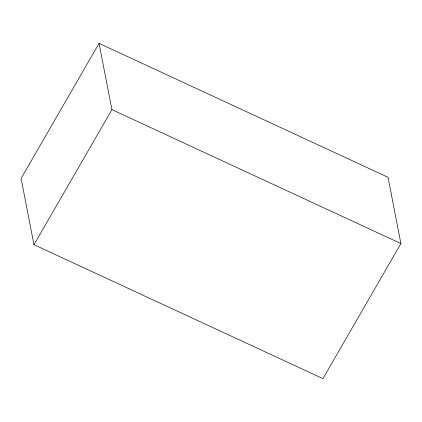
<?xml version="1.0" encoding="UTF-8"?>
<svg xmlns="http://www.w3.org/2000/svg" width="422" height="422" viewBox="0 0 422 422"><rect width="100%" height="100%" fill="white"/><g stroke="black" fill="none" stroke-linecap="round" stroke-linejoin="round"><path stroke-width="0.63" d="M99.049 43.376L21.1 178.443L33.982 244.707L322.951 378.624L400.9 243.557L388.018 177.293L99.049 43.376L111.93 109.636L33.982 244.707M111.93 109.636L400.9 243.557"/></g></svg>
